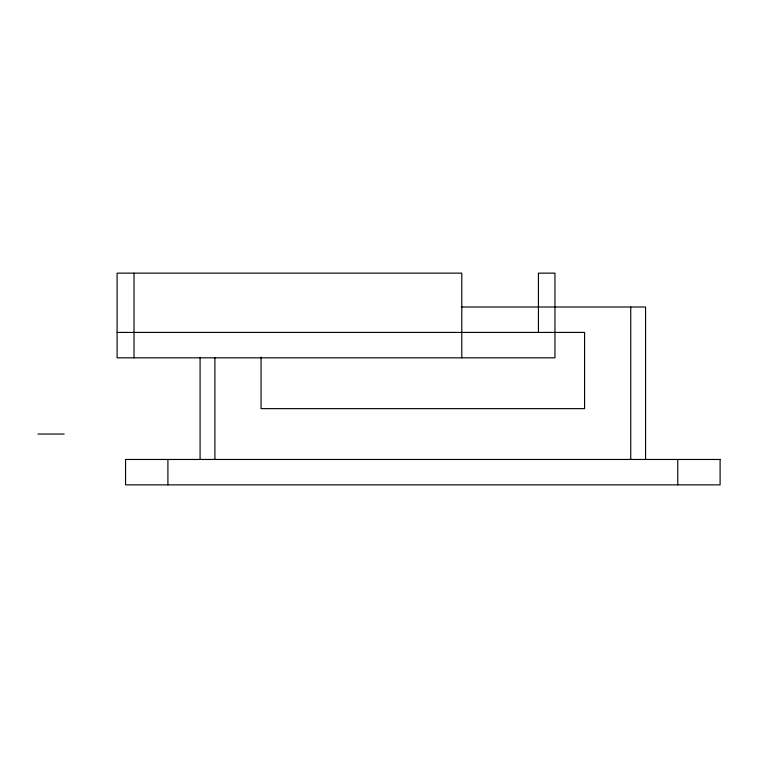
<?xml version="1.0" encoding="UTF-8"?>
<svg xmlns="http://www.w3.org/2000/svg" width="758" height="758" viewBox="0 0 758 758"><rect width="100%" height="100%" fill="white"/><g stroke="black" fill="none" stroke-linecap="round" stroke-linejoin="round"><path stroke-width="1.14" d="M461.281 307.009L645.57 307.009L645.57 459.462M117.092 332.421L584.589 332.421L584.589 408.638L261.065 408.638L261.065 357.046M37.9 434.05L64.155 434.05M677.756 459.462L677.756 484.864M630.741 307.009L630.741 459.462M538.436 332.421L538.436 273.136L554.951 273.136L554.951 357.823L117.092 357.823L117.092 273.136L461.783 273.136L461.783 357.823M214.912 357.823L214.912 459.462M200.084 357.397L200.084 459.462M167.906 459.462L167.906 484.864M134.024 273.136L134.024 357.823M720.1 459.462L125.553 459.462L125.553 484.864L720.1 484.864L720.1 459.462"/></g></svg>
